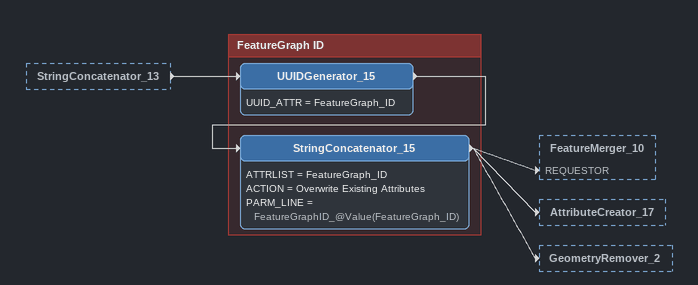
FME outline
StringConcatenator_13 [outside]
    -> UUIDGenerator_15

Bookmark: FeatureGraph ID
UUIDGenerator_15
    UUID_ATTR = FeatureGraph_ID
    -> StringConcatenator_15
StringConcatenator_15
    ATTRLIST = FeatureGraph_ID
    ACTION = Overwrite Existing Attributes
    PARM_LINE = FeatureGraphID_@Value(FeatureGraph_ID)
    -> FeatureMerger_10 [REQUESTOR]
    -> AttributeCreator_17
    -> GeometryRemover_2
